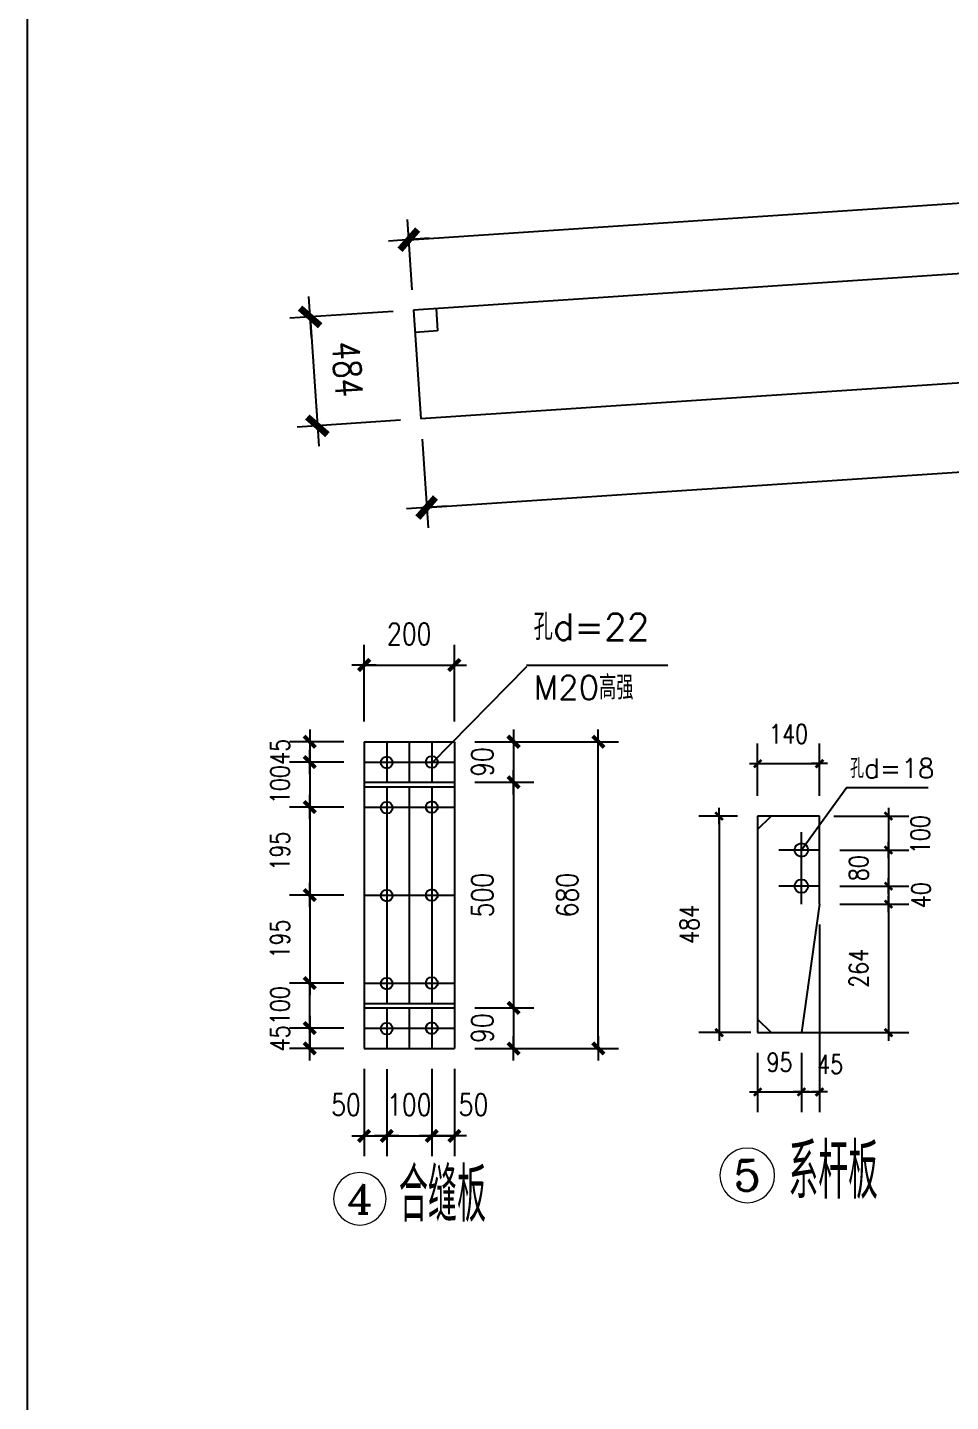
# Model space of a CAD drawing. Header units: millimetres. Extents: x 2451220 to 4527627, y -5186613 to -1639140.
# Drawn here: x 2500480 to 2504571, y -1751697 to -1745605 of the extents above; entities that cross this region are included whole.
import ezdxf
from ezdxf.enums import TextEntityAlignment as Align

# ---------------------------------------------------------------- set-up
doc = ezdxf.new("R2010")
doc.units = ezdxf.units.MM
doc.header["$LTSCALE"] = 1000
doc.header["$PDMODE"] = 34
doc.linetypes.add('CENTER', pattern=[50.8, 31.75, -6.35, 6.35, -6.35])
doc.layers.add('轴线层', color=1, linetype='CENTER', lineweight=15)
doc.layers.add('钢架', color=7, linetype='Continuous', lineweight=25)
doc.styles.add('COMPLEX', font='COMPLEX')
doc.styles.add('DIM_FONT', font='simplex.shx', dxfattribs={"width": 0.8, "bigfont": 'hztxt.shx'})
doc.styles.add('hz', font='gbenor.shx', dxfattribs={"width": 0.75, "height": 100, "bigfont": 'gbcbig.shx'})
doc.styles.get("Standard").update_dxf_attribs({"font": 'txt', "bigfont": 'gbcbig.shx'})
doc.dimstyles.new('WGH(1)', dxfattribs={"dimscale": 1.2, "dimtxt": 100, "dimasz": 0.5, "dimexe": 75, "dimexo": 75, "dimgap": 75, "dimtad": 1, "dimdec": 0, "dimzin": 0, "dimdsep": 46, "dimtxsty": 'DIM_FONT', "dimblk1": '_DIMX', "dimblk2": '_DIMX', "dimsah": 1, "dimcen": 0.09, "dimclrd": 3, "dimclre": 3, "dimclrt": 7, "dimadec": 0, "dimazin": 0, "dimtfac": 1, "dimtdec": 0, "dimtix": 1, "dimtmove": 2, "dimatfit": 3, "dimldrblk": '_DIMX', "dimfxl": 1, "dimtolj": 1, "dimtzin": 0, "dimarcsym": 0})
doc.dimstyles.new('WGH(2)', dxfattribs={"dimscale": 1.2, "dimtxt": 100, "dimasz": 0.5, "dimexe": 75, "dimexo": 75, "dimgap": 75, "dimtad": 1, "dimdec": 0, "dimlfac": 0.5, "dimzin": 0, "dimdsep": 46, "dimtxsty": 'DIM_FONT', "dimblk1": '_DIMX', "dimblk2": '_DIMX', "dimsah": 1, "dimcen": 0.09, "dimclrd": 3, "dimclre": 3, "dimclrt": 7, "dimadec": 0, "dimazin": 0, "dimtfac": 1, "dimtdec": 0, "dimtix": 1, "dimtmove": 2, "dimatfit": 3, "dimldrblk": '_DIMX', "dimfxl": 1, "dimtolj": 1, "dimtzin": 0, "dimarcsym": 0})

# ---------------------------------------------------------------- blocks, each defined once
blk = doc.blocks.new('轴线标号')
at = {"lineweight": 13}
blk.add_circle((0, 0), 0.5, dxfattribs=at)
at = {"layer": '钢架', "lineweight": 13, "style": 'COMPLEX', "width": 1.041667}
blk.add_attdef('A', text='', height=0.56, dxfattribs=at).set_placement((-0.25, -0.28), (0.25, -0.28), align=Align.FIT)
blk = doc.blocks.new('_DIMX')
blk.add_line((-150, 0), (150, 0))
at = {"const_width": 50}
blk.add_lwpolyline([(-70, -70), (70, 70)], dxfattribs=at)
blk = doc.blocks.new('*D908')
at = {"color": 3, "lineweight": -2}
for p, q in [((2503626.2, -1749101.9), (2503455.5, -1749101.9)), ((2503545.5, -1749102.1), (2503545.5, -1750061.6)), ((2503686.2, -1750061.9), (2503455.5, -1750061.9))]:
    blk.add_line(p, q, dxfattribs=at)
at = {"layer": 'Defpoints', "color": 0}
for p in [(2503716.2, -1749101.9), (2503545.5, -1750061.9), (2503776.2, -1750061.9)]:
    blk.add_point(p, dxfattribs=at)
at = {"color": 3, "lineweight": -2, "xscale": 0.24, "yscale": 0.24, "zscale": 0.24}
for p, rotation in [((2503545.5, -1749101.9), 90), ((2503545.5, -1750061.9), 270)]:
    blk.add_blockref('_DIMX', p, dxfattribs=dict(at, rotation=rotation))
at = {"color": 7, "insert": (2503413.5, -1749581.9), "char_height": 84, "attachment_point": 5, "rotation": 90, "style": 'DIM_FONT'}
blk.add_mtext('\\A1;484', dxfattribs=at)
blk = doc.blocks.new('*D909')
at = {"color": 3, "lineweight": -2}
for p, q in [((2503716.2, -1750151.9), (2503716.2, -1750414.9)), ((2503910.2, -1750151.9), (2503910.2, -1750414.9)), ((2503716, -1750324.9), (2503715.8, -1750324.9)), ((2503716.2, -1750324.9), (2503910.2, -1750324.9)), ((2503910.5, -1750324.9), (2503910.7, -1750324.9))]:
    blk.add_line(p, q, dxfattribs=at)
at = {"layer": 'Defpoints', "color": 0}
for p in [(2503716.2, -1750061.9), (2503910.2, -1750061.9), (2503910.2, -1750324.9)]:
    blk.add_point(p, dxfattribs=at)
at = {"color": 3, "lineweight": -2, "xscale": 0.24, "yscale": 0.24, "zscale": 0.24}
blk.add_blockref('_DIMX', (2503716.2, -1750324.9), dxfattribs=at)
at = {"color": 3, "lineweight": -2, "xscale": 0.24, "yscale": 0.24, "zscale": 0.24, "rotation": 180}
blk.add_blockref('_DIMX', (2503910.2, -1750324.9), dxfattribs=at)
at = {"color": 7, "insert": (2503813.2, -1750192.9), "char_height": 84, "attachment_point": 5, "style": 'DIM_FONT'}
blk.add_mtext('\\A1;95', dxfattribs=at)
blk = doc.blocks.new('*D2795')
at = {"color": 3, "lineweight": -2}
for p, q in [((2503990.2, -1749582.5), (2503990.2, -1750414.9)), ((2503910.2, -1750151.9), (2503910.2, -1750414.9)), ((2503910, -1750324.9), (2503909.8, -1750324.9)), ((2503910.2, -1750324.9), (2503990.2, -1750324.9)), ((2503990.5, -1750324.9), (2503990.7, -1750324.9))]:
    blk.add_line(p, q, dxfattribs=at)
at = {"layer": 'Defpoints', "color": 0}
for p in [(2503990.2, -1749492.5), (2503910.2, -1750061.9), (2503990.2, -1750324.9)]:
    blk.add_point(p, dxfattribs=at)
at = {"color": 3, "lineweight": -2, "xscale": 0.24, "yscale": 0.24, "zscale": 0.24}
blk.add_blockref('_DIMX', (2503910.2, -1750324.9), dxfattribs=at)
at = {"color": 3, "lineweight": -2, "xscale": 0.24, "yscale": 0.24, "zscale": 0.24, "rotation": 180}
blk.add_blockref('_DIMX', (2503990.2, -1750324.9), dxfattribs=at)
at = {"color": 7, "insert": (2504037.4, -1750202.2), "char_height": 84, "attachment_point": 5, "style": 'DIM_FONT'}
blk.add_mtext('\\A1;45', dxfattribs=at)
blk = doc.blocks.new('*D2796')
at = {"color": 3, "lineweight": -2}
for p, q in [((2504054.2, -1749101.8), (2504386, -1749101.8)), ((2504296, -1749101.6), (2504296, -1749101.3)), ((2504296, -1749101.8), (2504296, -1749252.5)), ((2504080.2, -1749252.5), (2504386, -1749252.5)), ((2504296, -1749252.7), (2504296, -1749252.9))]:
    blk.add_line(p, q, dxfattribs=at)
at = {"layer": 'Defpoints', "color": 0}
for p in [(2503964.2, -1749101.8), (2503990.2, -1749252.5), (2504296, -1749252.5)]:
    blk.add_point(p, dxfattribs=at)
at = {"color": 3, "lineweight": -2, "xscale": 0.24, "yscale": 0.24, "zscale": 0.24}
for p, rotation in [((2504296, -1749101.8), 270), ((2504296, -1749252.5), 90)]:
    blk.add_blockref('_DIMX', p, dxfattribs=dict(at, rotation=rotation))
at = {"color": 7, "insert": (2504436.7, -1749184), "char_height": 84, "attachment_point": 5, "rotation": 90, "style": 'DIM_FONT'}
blk.add_mtext('\\A1;100', dxfattribs=at)
blk = doc.blocks.new('*D2797')
at = {"color": 3, "lineweight": -2}
for p, q in [((2504080.2, -1749252.5), (2504386, -1749252.5)), ((2504296, -1749252.2), (2504296, -1749252)), ((2504296, -1749252.5), (2504296, -1749412.5)), ((2504080.2, -1749412.5), (2504386, -1749412.5)), ((2504296, -1749412.7), (2504296, -1749412.9))]:
    blk.add_line(p, q, dxfattribs=at)
at = {"layer": 'Defpoints', "color": 0}
for p in [(2503990.2, -1749252.5), (2503990.2, -1749412.5), (2504296, -1749412.5)]:
    blk.add_point(p, dxfattribs=at)
at = {"color": 3, "lineweight": -2, "xscale": 0.24, "yscale": 0.24, "zscale": 0.24}
for p, rotation in [((2504296, -1749252.5), 270), ((2504296, -1749412.5), 90)]:
    blk.add_blockref('_DIMX', p, dxfattribs=dict(at, rotation=rotation))
at = {"color": 7, "insert": (2504164, -1749332.5), "char_height": 84, "attachment_point": 5, "rotation": 90, "style": 'DIM_FONT'}
blk.add_mtext('\\A1;80', dxfattribs=at)
blk = doc.blocks.new('*D2798')
at = {"color": 3, "lineweight": -2}
for p, q in [((2504080.2, -1749412.5), (2504386, -1749412.5)), ((2504296, -1749412.2), (2504296, -1749412)), ((2504296, -1749412.5), (2504296, -1749492.5)), ((2504080.2, -1749492.5), (2504386, -1749492.5)), ((2504296, -1749492.7), (2504296, -1749492.9))]:
    blk.add_line(p, q, dxfattribs=at)
at = {"layer": 'Defpoints', "color": 0}
for p in [(2503990.2, -1749412.5), (2503990.2, -1749492.5), (2504296, -1749492.5)]:
    blk.add_point(p, dxfattribs=at)
at = {"color": 3, "lineweight": -2, "xscale": 0.24, "yscale": 0.24, "zscale": 0.24}
for p, rotation in [((2504296, -1749412.5), 270), ((2504296, -1749492.5), 90)]:
    blk.add_blockref('_DIMX', p, dxfattribs=dict(at, rotation=rotation))
at = {"color": 7, "insert": (2504439.8, -1749452.5), "char_height": 84, "attachment_point": 5, "rotation": 90, "style": 'DIM_FONT'}
blk.add_mtext('\\A1;40', dxfattribs=at)
blk = doc.blocks.new('*D910')
at = {"color": 3, "lineweight": -2}
for p, q in [((2504170.2, -1749492.5), (2504386, -1749492.5)), ((2504296, -1749492.7), (2504296, -1750061.6)), ((2503900.2, -1750061.9), (2504386, -1750061.9))]:
    blk.add_line(p, q, dxfattribs=at)
at = {"layer": 'Defpoints', "color": 0}
for p in [(2504080.2, -1749492.5), (2503810.2, -1750061.9), (2504296, -1750061.9)]:
    blk.add_point(p, dxfattribs=at)
at = {"color": 3, "lineweight": -2, "xscale": 0.24, "yscale": 0.24, "zscale": 0.24}
for p, rotation in [((2504296, -1749492.5), 90), ((2504296, -1750061.9), 270)]:
    blk.add_blockref('_DIMX', p, dxfattribs=dict(at, rotation=rotation))
at = {"color": 7, "insert": (2504164, -1749777.2), "char_height": 84, "attachment_point": 5, "rotation": 90, "style": 'DIM_FONT'}
blk.add_mtext('\\A1;264', dxfattribs=at)
blk = doc.blocks.new('*D911')
at = {"color": 3, "lineweight": -2}
for p, q in [((2503716.2, -1749011.9), (2503716.2, -1748779.3)), ((2503990.2, -1749011.8), (2503990.2, -1748779.3)), ((2503716, -1748869.3), (2503715.8, -1748869.3)), ((2503716.2, -1748869.3), (2503990.2, -1748869.3)), ((2503990.5, -1748869.3), (2503990.7, -1748869.3))]:
    blk.add_line(p, q, dxfattribs=at)
at = {"layer": 'Defpoints', "color": 0}
for p in [(2503990.2, -1748869.3), (2503716.2, -1749101.9), (2503990.2, -1749101.8)]:
    blk.add_point(p, dxfattribs=at)
at = {"color": 3, "lineweight": -2, "xscale": 0.24, "yscale": 0.24, "zscale": 0.24}
blk.add_blockref('_DIMX', (2503716.2, -1748869.3), dxfattribs=at)
at = {"color": 3, "lineweight": -2, "xscale": 0.24, "yscale": 0.24, "zscale": 0.24, "rotation": 180}
blk.add_blockref('_DIMX', (2503990.2, -1748869.3), dxfattribs=at)
at = {"color": 7, "insert": (2503853.2, -1748737.3), "char_height": 84, "attachment_point": 5, "style": 'DIM_FONT'}
blk.add_mtext('\\A1;140', dxfattribs=at)
blk = doc.blocks.new('*D2799')
at = {"color": 3, "lineweight": -2}
for p, q in [((2502101.2, -1746864), (2501643, -1746894.6)), ((2501732.8, -1746889.2), (2501764.9, -1747370.9)), ((2502133.4, -1747346.9), (2501675.1, -1747377.5))]:
    blk.add_line(p, q, dxfattribs=at)
at = {"layer": 'Defpoints', "color": 0}
for p in [(2502191, -1746858), (2501764.9, -1747371.5), (2502223.2, -1747340.9)]:
    blk.add_point(p, dxfattribs=at)
at = {"color": 3, "lineweight": -2, "xscale": 0.6, "yscale": 0.6, "zscale": 0.6}
for p, rotation in [((2501732.8, -1746888.6), 93.81407483432334), ((2501764.9, -1747371.5), 273.8140748343233)]:
    blk.add_blockref('_DIMX', p, dxfattribs=dict(at, rotation=rotation))
at = {"color": 7, "insert": (2501898.5, -1747120.1), "char_height": 120, "attachment_point": 5, "rotation": 273.81407, "style": 'DIM_FONT'}
blk.add_mtext('\\A1;484', dxfattribs=at)
blk = doc.blocks.new('*D2800')
at = {"color": 3, "lineweight": -2}
for p, q in [((2514149.1, -1745970.6), (2514128.4, -1745658.8)), ((2502170.9, -1746546.2), (2514133.7, -1745748.6)), ((2502185.1, -1746768.2), (2502164.3, -1746456.4))]:
    blk.add_line(p, q, dxfattribs=at)
at = {"layer": 'Defpoints', "color": 0}
for p in [(2514134.3, -1745748.6), (2514155.1, -1746060.4), (2502191, -1746858)]:
    blk.add_point(p, dxfattribs=at)
at = {"color": 3, "lineweight": -2, "xscale": 0.6, "yscale": 0.6, "zscale": 0.6}
for p, rotation in [((2514134.3, -1745748.6), 3.8140748342874), ((2502170.3, -1746546.2), 183.8140748342874)]:
    blk.add_blockref('_DIMX', p, dxfattribs=dict(at, rotation=rotation))
at = {"color": 7, "insert": (2508142.3, -1745997.7), "char_height": 120, "attachment_point": 5, "rotation": 3.81407, "style": 'DIM_FONT'}
blk.add_mtext('\\A1;11991', dxfattribs=at)
blk = doc.blocks.new('*D2801')
at = {"color": 3, "lineweight": -2}
for p, q in [((2514193.3, -1746633.1), (2514219.5, -1747026.1)), ((2502250, -1747733.9), (2514212.9, -1746936.4)), ((2502229.2, -1747430.7), (2502255.4, -1747823.7))]:
    blk.add_line(p, q, dxfattribs=at)
at = {"layer": 'Defpoints', "color": 0}
for p in [(2514187.3, -1746543.3), (2514213.5, -1746936.3), (2502223.2, -1747340.9)]:
    blk.add_point(p, dxfattribs=at)
at = {"color": 3, "lineweight": -2, "xscale": 0.6, "yscale": 0.6, "zscale": 0.6}
for p, rotation in [((2514213.5, -1746936.3), 3.8140748342831), ((2502249.4, -1747733.9), 183.8140748342831)]:
    blk.add_blockref('_DIMX', p, dxfattribs=dict(at, rotation=rotation))
at = {"color": 7, "insert": (2508221.5, -1747185.5), "char_height": 120, "attachment_point": 5, "rotation": 3.81407, "style": 'DIM_FONT'}
blk.add_mtext('\\A1;11991', dxfattribs=at)
blk = doc.blocks.new('*D2803')
at = {"color": 3, "lineweight": -2}
for p, q in [((2501882.1, -1748772.1), (2501641.3, -1748772.1)), ((2501731.3, -1748771.8), (2501731.3, -1748771.4)), ((2501731.3, -1748772.1), (2501731.3, -1748862.1)), ((2501882.1, -1748862.1), (2501641.3, -1748862.1)), ((2501731.3, -1748862.5), (2501731.3, -1748862.8))]:
    blk.add_line(p, q, dxfattribs=at)
at = {"layer": 'Defpoints', "color": 0}
for p in [(2501972.1, -1748772.1), (2501731.3, -1748862.1), (2501972.1, -1748862.1)]:
    blk.add_point(p, dxfattribs=at)
at = {"color": 3, "lineweight": -2, "xscale": 0.36, "yscale": 0.36, "zscale": 0.36}
for p, rotation in [((2501731.3, -1748772.1), 270), ((2501731.3, -1748862.1), 90)]:
    blk.add_blockref('_DIMX', p, dxfattribs=dict(at, rotation=rotation))
at = {"color": 7, "insert": (2501599.3, -1748817.1), "char_height": 84, "attachment_point": 5, "rotation": 90, "style": 'DIM_FONT'}
blk.add_mtext('\\A1;45', dxfattribs=at)
blk = doc.blocks.new('*D2804')
at = {"color": 3, "lineweight": -2}
for p, q in [((2501792.1, -1748862.1), (2501641.3, -1748862.1)), ((2501731.3, -1748861.8), (2501731.3, -1748861.4)), ((2501731.3, -1748862.1), (2501731.3, -1749062.1)), ((2501882.1, -1749062.1), (2501641.3, -1749062.1)), ((2501731.3, -1749062.5), (2501731.3, -1749062.8))]:
    blk.add_line(p, q, dxfattribs=at)
at = {"layer": 'Defpoints', "color": 0}
for p in [(2501882.1, -1748862.1), (2501731.3, -1749062.1), (2501972.1, -1749062.1)]:
    blk.add_point(p, dxfattribs=at)
at = {"color": 3, "lineweight": -2, "xscale": 0.36, "yscale": 0.36, "zscale": 0.36}
for p, rotation in [((2501731.3, -1748862.1), 270), ((2501731.3, -1749062.1), 90)]:
    blk.add_blockref('_DIMX', p, dxfattribs=dict(at, rotation=rotation))
at = {"color": 7, "insert": (2501599.3, -1748962.1), "char_height": 84, "attachment_point": 5, "rotation": 90, "style": 'DIM_FONT'}
blk.add_mtext('\\A1;100', dxfattribs=at)
blk = doc.blocks.new('*D2805')
at = {"color": 3, "lineweight": -2}
for p, q in [((2501882.1, -1749062.1), (2501641.3, -1749062.1)), ((2501731.3, -1749062.5), (2501731.3, -1749451.8)), ((2501882.1, -1749452.1), (2501641.3, -1749452.1))]:
    blk.add_line(p, q, dxfattribs=at)
at = {"layer": 'Defpoints', "color": 0}
for p in [(2501972.1, -1749062.1), (2501731.3, -1749452.1), (2501972.1, -1749452.1)]:
    blk.add_point(p, dxfattribs=at)
at = {"color": 3, "lineweight": -2, "xscale": 0.36, "yscale": 0.36, "zscale": 0.36}
for p, rotation in [((2501731.3, -1749062.1), 90), ((2501731.3, -1749452.1), 270)]:
    blk.add_blockref('_DIMX', p, dxfattribs=dict(at, rotation=rotation))
at = {"color": 7, "insert": (2501599.3, -1749257.1), "char_height": 84, "attachment_point": 5, "rotation": 90, "style": 'DIM_FONT'}
blk.add_mtext('\\A1;195', dxfattribs=at)
blk = doc.blocks.new('*D2806')
at = {"color": 3, "lineweight": -2}
for p, q in [((2501882.1, -1750042.1), (2501641.3, -1750042.1)), ((2501731.3, -1750041.8), (2501731.3, -1750041.4)), ((2501731.3, -1750042.1), (2501731.3, -1750132.1)), ((2501882.1, -1750132.1), (2501641.3, -1750132.1)), ((2501731.3, -1750132.5), (2501731.3, -1750132.8))]:
    blk.add_line(p, q, dxfattribs=at)
at = {"layer": 'Defpoints', "color": 0}
for p in [(2501972.1, -1750042.1), (2501731.3, -1750132.1), (2501972.1, -1750132.1)]:
    blk.add_point(p, dxfattribs=at)
at = {"color": 3, "lineweight": -2, "xscale": 0.36, "yscale": 0.36, "zscale": 0.36}
for p, rotation in [((2501731.3, -1750042.1), 270), ((2501731.3, -1750132.1), 90)]:
    blk.add_blockref('_DIMX', p, dxfattribs=dict(at, rotation=rotation))
at = {"color": 7, "insert": (2501599.3, -1750087.1), "char_height": 84, "attachment_point": 5, "rotation": 90, "style": 'DIM_FONT'}
blk.add_mtext('\\A1;45', dxfattribs=at)
blk = doc.blocks.new('*D2807')
at = {"color": 3, "lineweight": -2}
for p, q in [((2501972.1, -1748682.1), (2501972.1, -1748342.3)), ((2502372.1, -1748682.1), (2502372.1, -1748342.3)), ((2501972.5, -1748432.3), (2502371.7, -1748432.3))]:
    blk.add_line(p, q, dxfattribs=at)
at = {"layer": 'Defpoints', "color": 0}
for p in [(2502372.1, -1748432.3), (2501972.1, -1748772.1), (2502372.1, -1748772.1)]:
    blk.add_point(p, dxfattribs=at)
at = {"color": 3, "lineweight": -2, "xscale": 0.36, "yscale": 0.36, "zscale": 0.36, "rotation": 180}
blk.add_blockref('_DIMX', (2501972.1, -1748432.3), dxfattribs=at)
at = {"color": 3, "lineweight": -2, "xscale": 0.36, "yscale": 0.36, "zscale": 0.36}
blk.add_blockref('_DIMX', (2502372.1, -1748432.3), dxfattribs=at)
at = {"color": 7, "insert": (2502172.1, -1748294.3), "char_height": 96, "attachment_point": 5, "style": 'DIM_FONT'}
blk.add_mtext('\\A1;200', dxfattribs=at)
blk = doc.blocks.new('*D912')
at = {"color": 3, "lineweight": -2}
for p, q in [((2502462.1, -1748772.1), (2502724.5, -1748772.1)), ((2502634.5, -1748771.8), (2502634.5, -1748771.4)), ((2502634.5, -1748772.1), (2502634.5, -1748952.1)), ((2502462.1, -1748952.1), (2502724.5, -1748952.1)), ((2502634.5, -1748952.5), (2502634.5, -1748952.8))]:
    blk.add_line(p, q, dxfattribs=at)
at = {"layer": 'Defpoints', "color": 0}
for p in [(2502372.1, -1748772.1), (2502372.1, -1748952.1), (2502634.5, -1748952.1)]:
    blk.add_point(p, dxfattribs=at)
at = {"color": 3, "lineweight": -2, "xscale": 0.36, "yscale": 0.36, "zscale": 0.36}
for p, rotation in [((2502634.5, -1748772.1), 270), ((2502634.5, -1748952.1), 90)]:
    blk.add_blockref('_DIMX', p, dxfattribs=dict(at, rotation=rotation))
at = {"color": 7, "insert": (2502496.5, -1748862.1), "char_height": 96, "attachment_point": 5, "rotation": 90, "style": 'DIM_FONT'}
blk.add_mtext('\\A1;90', dxfattribs=at)
blk = doc.blocks.new('*D2808')
at = {"color": 3, "lineweight": -2}
for p, q in [((2502462.1, -1748952.1), (2502724.5, -1748952.1)), ((2502634.5, -1748952.5), (2502634.5, -1749951.8)), ((2502462.1, -1749952.1), (2502724.5, -1749952.1))]:
    blk.add_line(p, q, dxfattribs=at)
at = {"layer": 'Defpoints', "color": 0}
for p in [(2502372.1, -1748952.1), (2502372.1, -1749952.1), (2502634.5, -1749952.1)]:
    blk.add_point(p, dxfattribs=at)
at = {"color": 3, "lineweight": -2, "xscale": 0.36, "yscale": 0.36, "zscale": 0.36}
for p, rotation in [((2502634.5, -1748952.1), 90), ((2502634.5, -1749952.1), 270)]:
    blk.add_blockref('_DIMX', p, dxfattribs=dict(at, rotation=rotation))
at = {"color": 7, "insert": (2502496.5, -1749452.1), "char_height": 96, "attachment_point": 5, "rotation": 90, "style": 'DIM_FONT'}
blk.add_mtext('\\A1;500', dxfattribs=at)
blk = doc.blocks.new('*D2809')
at = {"color": 3, "lineweight": -2}
for p, q in [((2502462.1, -1749952.1), (2502724.5, -1749952.1)), ((2502634.5, -1749951.8), (2502634.5, -1749951.4)), ((2502634.5, -1749952.1), (2502634.5, -1750132.1)), ((2502462.1, -1750132.1), (2502724.5, -1750132.1)), ((2502634.5, -1750132.5), (2502634.5, -1750132.8))]:
    blk.add_line(p, q, dxfattribs=at)
at = {"layer": 'Defpoints', "color": 0}
for p in [(2502372.1, -1749952.1), (2502372.1, -1750132.1), (2502634.5, -1750132.1)]:
    blk.add_point(p, dxfattribs=at)
at = {"color": 3, "lineweight": -2, "xscale": 0.36, "yscale": 0.36, "zscale": 0.36}
for p, rotation in [((2502634.5, -1749952.1), 270), ((2502634.5, -1750132.1), 90)]:
    blk.add_blockref('_DIMX', p, dxfattribs=dict(at, rotation=rotation))
at = {"color": 7, "insert": (2502496.5, -1750042.1), "char_height": 96, "attachment_point": 5, "rotation": 90, "style": 'DIM_FONT'}
blk.add_mtext('\\A1;90', dxfattribs=at)
blk = doc.blocks.new('*D2810')
at = {"color": 3, "lineweight": -2}
for p, q in [((2502462.1, -1748772.1), (2503100.1, -1748772.1)), ((2503010.1, -1750131.8), (2503010.1, -1748772.5)), ((2502462.1, -1750132.1), (2503100.1, -1750132.1))]:
    blk.add_line(p, q, dxfattribs=at)
at = {"layer": 'Defpoints', "color": 0}
for p in [(2502372.1, -1748772.1), (2503010.1, -1748772.1), (2502372.1, -1750132.1)]:
    blk.add_point(p, dxfattribs=at)
at = {"color": 3, "lineweight": -2, "xscale": 0.36, "yscale": 0.36, "zscale": 0.36}
for p, rotation in [((2503010.1, -1748772.1), 90), ((2503010.1, -1750132.1), 270)]:
    blk.add_blockref('_DIMX', p, dxfattribs=dict(at, rotation=rotation))
at = {"color": 7, "insert": (2502872.1, -1749452.1), "char_height": 96, "attachment_point": 5, "rotation": 90, "style": 'DIM_FONT'}
blk.add_mtext('\\A1;680', dxfattribs=at)
blk = doc.blocks.new('*D913')
at = {"color": 3, "lineweight": -2}
for p, q in [((2501972.1, -1750222.1), (2501972.1, -1750609.6)), ((2502072.3, -1750224.3), (2502072.3, -1750609.6)), ((2501971.7, -1750519.6), (2501971.4, -1750519.6)), ((2501972.1, -1750519.6), (2502072.3, -1750519.6)), ((2502072.7, -1750519.6), (2502073.1, -1750519.6))]:
    blk.add_line(p, q, dxfattribs=at)
at = {"layer": 'Defpoints', "color": 0}
for p in [(2501972.1, -1750132.1), (2502072.3, -1750134.3), (2502072.3, -1750519.6)]:
    blk.add_point(p, dxfattribs=at)
at = {"color": 3, "lineweight": -2, "xscale": 0.36, "yscale": 0.36, "zscale": 0.36}
blk.add_blockref('_DIMX', (2501972.1, -1750519.6), dxfattribs=at)
at = {"color": 3, "lineweight": -2, "xscale": 0.36, "yscale": 0.36, "zscale": 0.36, "rotation": 180}
blk.add_blockref('_DIMX', (2502072.3, -1750519.6), dxfattribs=at)
at = {"color": 7, "insert": (2501891.9, -1750381.6), "char_height": 96, "attachment_point": 5, "style": 'DIM_FONT'}
blk.add_mtext('\\A1;50', dxfattribs=at)
blk = doc.blocks.new('*D2811')
at = {"color": 3, "lineweight": -2}
for p, q in [((2502072.3, -1750224.3), (2502072.3, -1750609.6)), ((2502272.1, -1750222.1), (2502272.1, -1750609.6)), ((2502072, -1750519.6), (2502071.6, -1750519.6)), ((2502072.3, -1750519.6), (2502272.1, -1750519.6)), ((2502272.5, -1750519.6), (2502272.8, -1750519.6))]:
    blk.add_line(p, q, dxfattribs=at)
at = {"layer": 'Defpoints', "color": 0}
for p in [(2502072.3, -1750134.3), (2502272.1, -1750132.1), (2502272.1, -1750519.6)]:
    blk.add_point(p, dxfattribs=at)
at = {"color": 3, "lineweight": -2, "xscale": 0.36, "yscale": 0.36, "zscale": 0.36}
blk.add_blockref('_DIMX', (2502072.3, -1750519.6), dxfattribs=at)
at = {"color": 3, "lineweight": -2, "xscale": 0.36, "yscale": 0.36, "zscale": 0.36, "rotation": 180}
blk.add_blockref('_DIMX', (2502272.1, -1750519.6), dxfattribs=at)
at = {"color": 7, "insert": (2502172.2, -1750381.6), "char_height": 96, "attachment_point": 5, "style": 'DIM_FONT'}
blk.add_mtext('\\A1;100', dxfattribs=at)
blk = doc.blocks.new('*D2812')
at = {"color": 3, "lineweight": -2}
for p, q in [((2502272.1, -1750222.1), (2502272.1, -1750609.6)), ((2502372.1, -1750222.1), (2502372.1, -1750609.6)), ((2502271.7, -1750519.6), (2502271.4, -1750519.6)), ((2502272.1, -1750519.6), (2502372.1, -1750519.6)), ((2502372.5, -1750519.6), (2502372.8, -1750519.6))]:
    blk.add_line(p, q, dxfattribs=at)
at = {"layer": 'Defpoints', "color": 0}
for p in [(2502272.1, -1750132.1), (2502372.1, -1750132.1), (2502372.1, -1750519.6)]:
    blk.add_point(p, dxfattribs=at)
at = {"color": 3, "lineweight": -2, "xscale": 0.36, "yscale": 0.36, "zscale": 0.36}
blk.add_blockref('_DIMX', (2502272.1, -1750519.6), dxfattribs=at)
at = {"color": 3, "lineweight": -2, "xscale": 0.36, "yscale": 0.36, "zscale": 0.36, "rotation": 180}
blk.add_blockref('_DIMX', (2502372.1, -1750519.6), dxfattribs=at)
at = {"color": 7, "insert": (2502456.7, -1750381.6), "char_height": 96, "attachment_point": 5, "style": 'DIM_FONT'}
blk.add_mtext('\\A1;50', dxfattribs=at)
blk = doc.blocks.new('*D2813')
at = {"color": 3, "lineweight": -2}
for p, q in [((2501882.1, -1749842.1), (2501641.3, -1749842.1)), ((2501731.3, -1749841.8), (2501731.3, -1749841.4)), ((2501731.3, -1750042.1), (2501731.3, -1749842.1)), ((2501792.1, -1750042.1), (2501641.3, -1750042.1)), ((2501731.3, -1750042.5), (2501731.3, -1750042.8))]:
    blk.add_line(p, q, dxfattribs=at)
at = {"layer": 'Defpoints', "color": 0}
for p in [(2501731.3, -1749842.1), (2501972.1, -1749842.1), (2501882.1, -1750042.1)]:
    blk.add_point(p, dxfattribs=at)
at = {"color": 3, "lineweight": -2, "xscale": 0.36, "yscale": 0.36, "zscale": 0.36}
for p, rotation in [((2501731.3, -1749842.1), 270), ((2501731.3, -1750042.1), 90)]:
    blk.add_blockref('_DIMX', p, dxfattribs=dict(at, rotation=rotation))
at = {"color": 7, "insert": (2501599.3, -1749942.1), "char_height": 84, "attachment_point": 5, "rotation": 90, "style": 'DIM_FONT'}
blk.add_mtext('\\A1;100', dxfattribs=at)
blk = doc.blocks.new('*D914')
at = {"color": 3, "lineweight": -2}
for p, q in [((2501882.1, -1749452.1), (2501641.3, -1749452.1)), ((2501731.3, -1749452.5), (2501731.3, -1749841.8)), ((2501882.1, -1749842.1), (2501641.3, -1749842.1))]:
    blk.add_line(p, q, dxfattribs=at)
at = {"layer": 'Defpoints', "color": 0}
for p in [(2501972.1, -1749452.1), (2501731.3, -1749842.1), (2501972.1, -1749842.1)]:
    blk.add_point(p, dxfattribs=at)
at = {"color": 3, "lineweight": -2, "xscale": 0.36, "yscale": 0.36, "zscale": 0.36}
for p, rotation in [((2501731.3, -1749452.1), 90), ((2501731.3, -1749842.1), 270)]:
    blk.add_blockref('_DIMX', p, dxfattribs=dict(at, rotation=rotation))
at = {"color": 7, "insert": (2501599.3, -1749647.1), "char_height": 84, "attachment_point": 5, "rotation": 90, "style": 'DIM_FONT'}
blk.add_mtext('\\A1;195', dxfattribs=at)

msp = doc.modelspace()

# ---------------------------------------------------------------- linework, layer by layer
for p, q in [((2514155.1, -1746060.4), (2502191, -1746858)), ((2514187.3, -1746543.3), (2502223.2, -1747340.9)), ((2502191, -1746858), (2502223.2, -1747340.9)), ((2502290.8, -1746851.4), (2502297.5, -1746951.1)), ((2502297.5, -1746951.1), (2502197.7, -1746957.8)), ((2502691.4, -1748439.9), (2502270.8, -1748868.5)), ((2503318.6, -1748434.2), (2502691.4, -1748434.2)), ((2501972.1, -1748772.1), (2501972.1, -1750132.1)), ((2501972.1, -1748772.1), (2502372.1, -1748772.1)), ((2502072.3, -1748774.3), (2502072.3, -1748954.3)), ((2502172.1, -1748772.1), (2502172.1, -1748952.1)), ((2502272.1, -1748772.1), (2502272.1, -1748952.1)), ((2502372.1, -1748772.1), (2502372.1, -1750132.1)), ((2501972.1, -1748862.1), (2502372.1, -1748862.1)), ((2501972.1, -1748952.1), (2502372.1, -1748952.1)), ((2501972.1, -1748972.1), (2502372.1, -1748972.1)), ((2502072.3, -1748974.3), (2502072.3, -1749934.3)), ((2502172.1, -1748972.1), (2502172.1, -1749932.1)), ((2502272.1, -1748972.1), (2502272.1, -1749932.1)), ((2504111.8, -1748974.6), (2503910.2, -1749252.5)), ((2504111.8, -1748974.6), (2504471.9, -1748974.6)), ((2501972.1, -1749062.1), (2502372.1, -1749062.1)), ((2503990.2, -1749101.8), (2503716.2, -1749101.9)), ((2503716.2, -1749101.9), (2503716.2, -1750061.9)), ((2503716.2, -1749161.9), (2503776.2, -1749101.9)), ((2503990.2, -1749492.5), (2503990.2, -1749101.8)), ((2503910.2, -1749492.5), (2503910.2, -1749172.5)), ((2503990.2, -1749252.5), (2503810.2, -1749252.5)), ((2501972.1, -1749452.1), (2502372.1, -1749452.1)), ((2503990.2, -1749412.5), (2503810.2, -1749412.5)), ((2503990.2, -1749492.5), (2503910.2, -1750061.9)), ((2501972.1, -1749842.1), (2502372.1, -1749842.1)), ((2501972.1, -1749932.1), (2502372.1, -1749932.1)), ((2501972.1, -1749952.1), (2502372.1, -1749952.1)), ((2502072.3, -1749954.3), (2502072.3, -1750134.3)), ((2502172.1, -1749952.1), (2502172.1, -1750132.1)), ((2502272.1, -1749952.1), (2502272.1, -1750132.1)), ((2503716.2, -1750001.9), (2503776.2, -1750061.9)), ((2501972.1, -1750042.1), (2502372.1, -1750042.1)), ((2503716.2, -1750061.9), (2503910.2, -1750061.9)), ((2501972.1, -1750132.1), (2502372.1, -1750132.1))]:
    msp.add_line(p, q)
msp.add_lwpolyline([(2515622.4, -1752195.6), (2500480.2, -1752195.6), (2500480.2, -1741172.1), (2515622.4, -1741172.1)], close=True)
for centre, radius in [((2502072.3, -1748864.3), 26), ((2502272.1, -1748862.1), 26), ((2502072.3, -1749064.3), 26), ((2502272.1, -1749062.1), 26), ((2503910.2, -1749252.5), 30), ((2503910.2, -1749412.5), 30), ((2502072.3, -1749454.3), 26), ((2502272.1, -1749452.1), 26), ((2502072.3, -1749844.3), 26), ((2502272.1, -1749842.1), 26), ((2502072.3, -1750044.3), 26), ((2502272.1, -1750042.1), 26)]:
    msp.add_circle(centre, radius)

# ---------------------------------------------------------------- block references
ref = msp.add_blockref('轴线标号', (2503670.3, -1750694.9), dxfattribs=dict(xscale=-242.1862611761317, yscale=242.1862611761317, zscale=242.1862611763598))
ref.add_attrib('A', '5', dxfattribs={"layer": '钢架', "lineweight": 13, "height": 135.6, "style": 'COMPLEX', "width": 1.339286}).set_placement((2503609.7, -1750762.7), (2503730.8, -1750762.7), align=Align.FIT)
ref = msp.add_blockref('轴线标号', (2501953.2, -1750798.6), dxfattribs=dict(xscale=-232.4988107294776, yscale=232.4988107294776, zscale=232.4988107293054))
ref.add_attrib('A', '4', dxfattribs={"layer": '钢架', "lineweight": 13, "height": 130.2, "style": 'COMPLEX', "width": 1.171875}).set_placement((2501895.1, -1750863.7), (2502011.3, -1750863.7), align=Align.FIT)

# ---------------------------------------------------------------- texts
at = {"insert": (2503852.9, -1750553.8), "char_height": 244.8, "width": 1003.248, "attachment_point": 1, "style": 'hz'}
msp.add_mtext('系杆板', dxfattribs=at)
at = {"layer": '轴线层', "color": 0, "linetype": 'ByBlock', "attachment_point": 1}
for s, insert, char_height, own_width in [('孔d=22', (2502723.7, -1748203.9), 117.6, 1446.473), ('M20高强', (2502723.1, -1748479.1), 105.84, 1301.826), ('孔d=18', (2504125.7, -1748847), 85.75, 1054.72)]:
    msp.add_mtext_dynamic_manual_height_columns(s, width=1506.743, gutter_width=12.5, heights=[336], dxfattribs=dict(at, insert=insert, char_height=char_height)).dxf.set("width", own_width)
at = {"layer": '钢架', "lineweight": 13, "insert": (2502125.9, -1750661.5), "char_height": 238.88, "width": 978.981, "attachment_point": 1, "style": 'hz'}
msp.add_mtext('合缝板', dxfattribs=at)

# ---------------------------------------------------------------- dimensions: what is measured, and where the dimension line sits
for p1, p2, distance, picture, middle in [((2502191, -1746858), (2514155.1, -1746060.4), 312.5, '*D2800', (2508142.3, -1745997.7)), ((2502223.2, -1747340.9), (2514187.3, -1746543.3), -393.8, '*D2801', (2508221.5, -1747185.5)), ((2502191, -1746858), (2502223.2, -1747340.9), -459.3, '*D2799', (2501898.5, -1747120.1))]:
    dim = msp.add_aligned_dim(p1=p1, p2=p2, distance=distance, dimstyle='WGH(1)')
    dim.commit()
    dim.dimension.update_dxf_attribs({"geometry": picture, "text_midpoint": middle})
for base, p1, p2, picture, middle in [((2502372.1, -1748432.3), (2501972.1, -1748772.1), (2502372.1, -1748772.1), '*D2807', (2502172.1, -1748294.3)), ((2502272.1, -1750519.6), (2502072.3, -1750134.3), (2502272.1, -1750132.1), '*D2811', (2502172.2, -1750381.6))]:
    dim = msp.add_linear_dim(base=base, p1=p1, p2=p2, dimstyle='WGH(2)', override={"dimtxt": 80, "dimasz": 0.3})
    dim.commit()
    dim.dimension.update_dxf_attribs({"geometry": picture, "text_midpoint": middle})
for base, p1, p2, angle, override, picture, middle in [((2501731.3, -1748862.1), (2501972.1, -1748772.1), (2501972.1, -1748862.1), 90, {"dimtxt": 70, "dimasz": 0.3}, '*D2803', (2501599.3, -1748817.1)), ((2502634.5, -1748952.1), (2502372.1, -1748772.1), (2502372.1, -1748952.1), 90, {"dimtxt": 80, "dimasz": 0.3}, '*D912', (2502496.5, -1748862.1)), ((2503010.1, -1748772.1), (2502372.1, -1750132.1), (2502372.1, -1748772.1), 90, {"dimtxt": 80, "dimasz": 0.3}, '*D2810', (2502872.1, -1749452.1)), ((2501731.3, -1749062.1), (2501882.1, -1748862.1), (2501972.1, -1749062.1), 90, {"dimtxt": 70, "dimasz": 0.3}, '*D2804', (2501599.3, -1748962.1)), ((2502634.5, -1749952.1), (2502372.1, -1748952.1), (2502372.1, -1749952.1), 90, {"dimtxt": 80, "dimasz": 0.3}, '*D2808', (2502496.5, -1749452.1)), ((2501731.3, -1749452.1), (2501972.1, -1749062.1), (2501972.1, -1749452.1), 90, {"dimtxt": 70, "dimasz": 0.3}, '*D2805', (2501599.3, -1749257.1)), ((2504296, -1749412.5), (2503990.2, -1749252.5), (2503990.2, -1749412.5), 90, {"dimtxt": 70, "dimasz": 0.2}, '*D2797', (2504164, -1749332.5)), ((2501731.3, -1749842.1), (2501972.1, -1749452.1), (2501972.1, -1749842.1), 90, {"dimtxt": 70, "dimasz": 0.3}, '*D914', (2501599.3, -1749647.1)), ((2501731.3, -1749842.1), (2501882.1, -1750042.1), (2501972.1, -1749842.1), 270, {"dimtxt": 70, "dimasz": 0.3}, '*D2813', (2501599.3, -1749942.1)), ((2502634.5, -1750132.1), (2502372.1, -1749952.1), (2502372.1, -1750132.1), 90, {"dimtxt": 80, "dimasz": 0.3}, '*D2809', (2502496.5, -1750042.1)), ((2501731.3, -1750132.1), (2501972.1, -1750042.1), (2501972.1, -1750132.1), 90, {"dimtxt": 70, "dimasz": 0.3}, '*D2806', (2501599.3, -1750087.1))]:
    dim = msp.add_linear_dim(base=base, p1=p1, p2=p2, angle=angle, dimstyle='WGH(2)', override=override)
    dim.commit()
    dim.dimension.update_dxf_attribs({"geometry": picture, "text_midpoint": middle})
for base, p1, p2, text, picture, middle in [((2503990.2, -1748869.3), (2503716.2, -1749101.9), (2503990.2, -1749101.8), '140', '*D911', (2503853.2, -1748737.3)), ((2503910.2, -1750324.9), (2503716.2, -1750061.9), (2503910.2, -1750061.9), '95', '*D909', (2503813.2, -1750192.9))]:
    dim = msp.add_linear_dim(base=base, p1=p1, p2=p2, text=text, dimstyle='WGH(2)', override={"dimtxt": 70, "dimasz": 0.2})
    dim.commit()
    dim.dimension.update_dxf_attribs({"geometry": picture, "text_midpoint": middle})
for base, p1, p2, text, picture, middle in [((2503545.5, -1750061.9), (2503716.2, -1749101.9), (2503776.2, -1750061.9), '484', '*D908', (2503413.5, -1749581.9)), ((2504296, -1750061.9), (2504080.2, -1749492.5), (2503810.2, -1750061.9), '264', '*D910', (2504164, -1749777.2))]:
    dim = msp.add_linear_dim(base=base, p1=p1, p2=p2, angle=90, text=text, dimstyle='WGH(2)', override={"dimtxt": 70, "dimasz": 0.2})
    dim.commit()
    dim.dimension.update_dxf_attribs({"geometry": picture, "text_midpoint": middle})
dim = msp.add_linear_dim(base=(2504296, -1749252.5), p1=(2503964.2, -1749101.8), p2=(2503990.2, -1749252.5), angle=90, text='100', dimstyle='WGH(2)', override={"dimtxt": 70, "dimasz": 0.2})
dim.commit()
dim.dimension.update_dxf_attribs({"geometry": '*D2796', "text_midpoint": (2504436.7, -1749184), "dimtype": 160})
dim = msp.add_linear_dim(base=(2504296, -1749492.5), p1=(2503990.2, -1749412.5), p2=(2503990.2, -1749492.5), angle=90, dimstyle='WGH(2)', override={"dimtxt": 70, "dimasz": 0.2})
dim.commit()
dim.dimension.update_dxf_attribs({"geometry": '*D2798', "text_midpoint": (2504439.8, -1749452.5), "dimtype": 160})
dim = msp.add_linear_dim(base=(2503990.2, -1750324.9), p1=(2503910.2, -1750061.9), p2=(2503990.2, -1749492.5), text='45', dimstyle='WGH(2)', override={"dimtxt": 70, "dimasz": 0.2})
dim.commit()
dim.dimension.update_dxf_attribs({"geometry": '*D2795', "text_midpoint": (2504037.4, -1750202.2), "dimtype": 160})
for base, p1, p2, picture, middle in [((2502072.3, -1750519.6), (2501972.1, -1750132.1), (2502072.3, -1750134.3), '*D913', (2501891.9, -1750381.6)), ((2502372.1, -1750519.6), (2502272.1, -1750132.1), (2502372.1, -1750132.1), '*D2812', (2502456.7, -1750381.6))]:
    dim = msp.add_linear_dim(base=base, p1=p1, p2=p2, dimstyle='WGH(2)', override={"dimtxt": 80, "dimasz": 0.3})
    dim.commit()
    dim.dimension.update_dxf_attribs({"geometry": picture, "text_midpoint": middle, "dimtype": 160})

doc.saveas('drawing.dxf')
